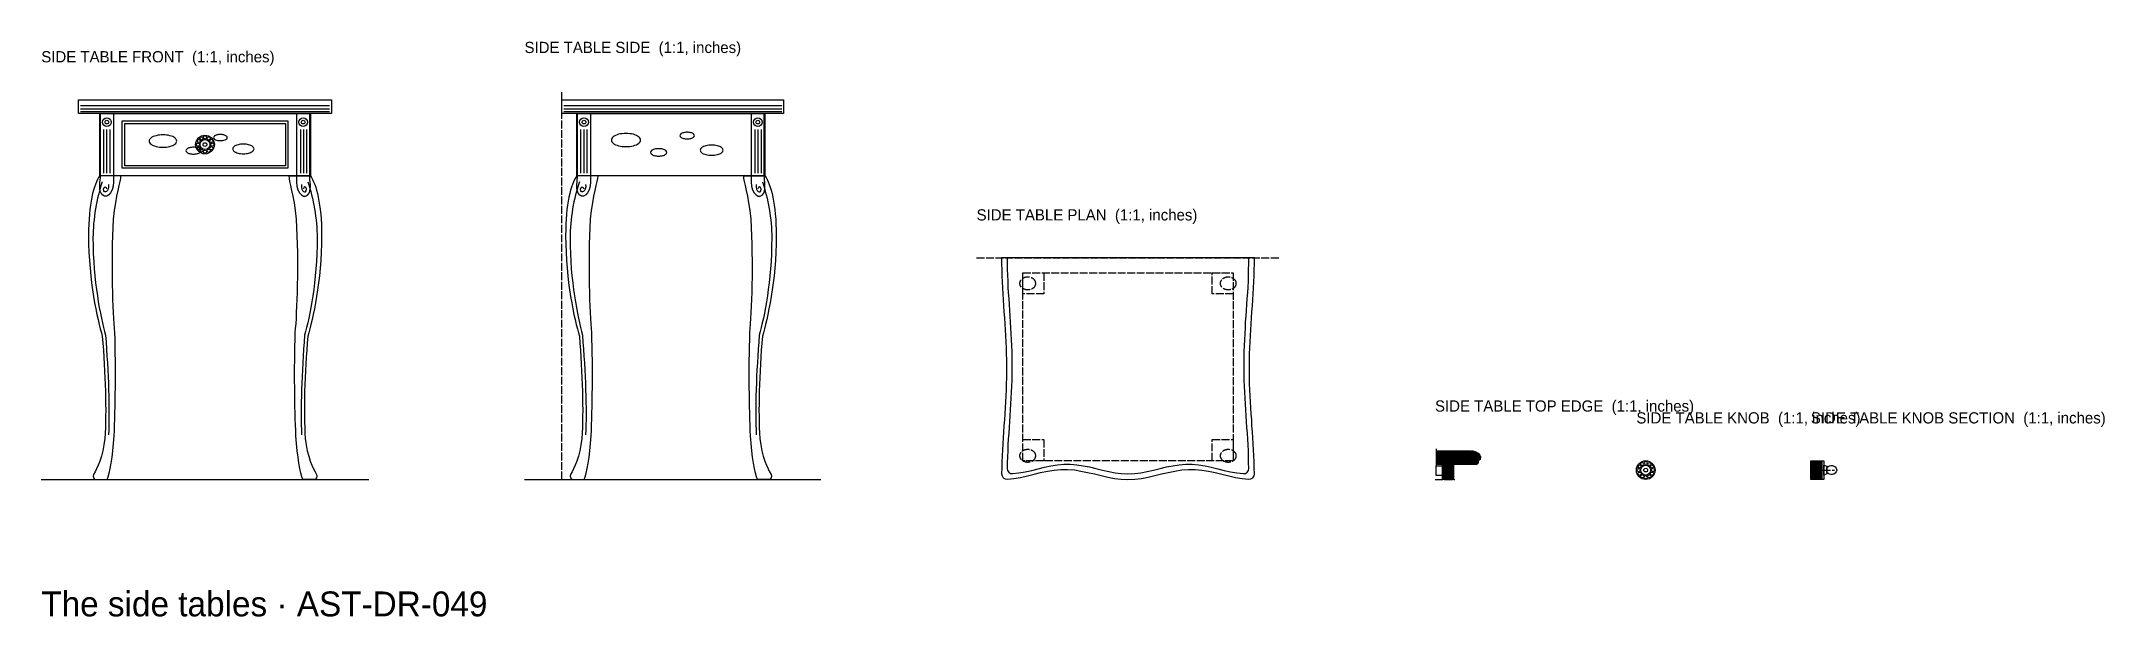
# Model space of a CAD drawing. Header units: inches. Extents: x 0 to 130, y -9 to 28.
import ezdxf

# ---------------------------------------------------------------- set-up
doc = ezdxf.new("R2010")
doc.units = ezdxf.units.IN
doc.header["$MEASUREMENT"] = 0
doc.linetypes.add('DASHED', pattern=[0.6, 0.5, -0.1])
for name, color, linetype in [('Side table front', 7, 'Continuous'), ('Side table knob', 7, 'Continuous'), ('Side table knob section', 7, 'Continuous'), ('Side table knob section hatch', 8, 'Continuous'), ('Side table plan', 7, 'Continuous'), ('Side table side', 7, 'Continuous'), ('Side table top edge', 7, 'Continuous'), ('Side table top edge hatch', 8, 'Continuous')]:
    doc.layers.add(name, color=color, linetype=linetype)

msp = doc.modelspace()

# ---------------------------------------------------------------- hatches: boundary and pattern name
at = {"layer": 'Side table knob section hatch'}
h = msp.add_hatch(dxfattribs=at)
h.set_pattern_fill('ANSI31', scale=0.1574803)
h.paths.add_polyline_path([(111.87, 1.18), (112.57, 1.18), (112.57, 0), (111.87, 0), (111.87, 1.18)])
at = {"layer": 'Side table top edge hatch'}
h = msp.add_hatch(dxfattribs=at)
h.set_pattern_fill('ANSI31', scale=0.1574803)
h.paths.add_polyline_path([(88.19, 1.81), (90.39, 1.81), (90.55, 1.8), (90.7, 1.75), (90.84, 1.66), (90.94, 1.54), (90.99, 1.45), (91, 1.36), (90.97, 1.29), (90.91, 1.22), (90.83, 1.18), (90.83, 1.06), (90.81, 1.01), (90.77, 0.97), (90.71, 0.95), (90.63, 0.94), (88.19, 0.94)])
h = msp.add_hatch(dxfattribs=at)
h.set_pattern_fill('ANSI31', scale=0.1574803)
h.paths.add_polyline_path([(88.58, 0.94), (89.29, 0.94), (89.29, 0), (88.58, 0), (88.58, 0.94)])

# ---------------------------------------------------------------- linework, layer by layer
at = {"layer": 'Side table front'}
for p, q in [((2.48, 23.66), (18.23, 23.66)), ((2.48, 23.43), (18.23, 23.43)), ((2.48, 23.27), (18.23, 23.27)), ((3.94, 22.13), (3.94, 19.37)), ((4.13, 22.13), (4.13, 19.37)), ((4.33, 22.13), (4.33, 19.37)), ((16.38, 22.13), (16.38, 19.37)), ((16.57, 22.13), (16.57, 19.37)), ((16.77, 22.13), (16.77, 19.37)), ((0, 0), (20.71, 0))]:
    msp.add_line(p, q, dxfattribs=at)
for points in [[(2.36, 24.02), (18.35, 24.02), (18.35, 23.15), (2.36, 23.15), (2.36, 24.02)], [(3.7, 23.15), (17.01, 23.15), (17.01, 19.21), (3.7, 19.21), (3.7, 23.15)], [(3.74, 23.15), (4.57, 23.15), (4.57, 18.82)], [(3.74, 19.21), (3.74, 23.15)], [(5.12, 22.68), (15.59, 22.68), (15.59, 19.69), (5.12, 19.69), (5.12, 22.68)], [(5.28, 22.52), (15.43, 22.52), (15.43, 19.84), (5.28, 19.84), (5.28, 22.52)], [(16.97, 23.15), (16.14, 23.15), (16.14, 18.82)], [(16.97, 19.21), (16.97, 23.15)], [(5.04, 19.21), (3.7, 19.21)], [(15.67, 19.21), (17.01, 19.21)], [(3.46, 0), (4.17, 0)], [(17.24, 0), (16.54, 0)]]:
    msp.add_lwpolyline(points, dxfattribs=at)
for centre, radius in [((4.15, 22.6), 0.276), ((4.15, 22.6), 0.118), ((16.56, 22.6), 0.276), ((16.56, 22.6), 0.118), ((10.35, 21.18), 0.591), ((9.9, 21.18), 0.102), ((9.96, 21.41), 0.102), ((9.96, 20.95), 0.102), ((10.13, 21.57), 0.102), ((10.13, 20.79), 0.102), ((10.35, 21.18), 0.315), ((10.35, 21.18), 0.118), ((10.35, 21.63), 0.102), ((10.58, 21.57), 0.102), ((10.58, 20.79), 0.102), ((10.75, 21.41), 0.102), ((10.75, 20.95), 0.102), ((10.81, 21.18), 0.102), ((10.35, 20.73), 0.102)]:
    msp.add_circle(centre, radius, dxfattribs=at)
for points, knots in [([(8.56, 21.4), (8.56, 21.33), (8.52, 21.27), (8.45, 21.21), (8.37, 21.15), (8.26, 21.1), (8.13, 21.06), (7.99, 21.03), (7.84, 21.01), (7.69, 21.01), (7.54, 21.01), (7.39, 21.03), (7.26, 21.06), (7.12, 21.1), (7.01, 21.15), (6.94, 21.21), (6.86, 21.27), (6.82, 21.33), (6.82, 21.4), (6.82, 21.47), (6.86, 21.54), (6.94, 21.6), (7.01, 21.66), (7.12, 21.71), (7.26, 21.74), (7.39, 21.78), (7.54, 21.79), (7.69, 21.79), (7.84, 21.79), (7.99, 21.78), (8.13, 21.74), (8.26, 21.71), (8.37, 21.66), (8.45, 21.6), (8.52, 21.54), (8.56, 21.47), (8.56, 21.4)], [0, 0, 0, 0, 1, 1, 1, 2, 2, 2, 3, 3, 3, 4, 4, 4, 5, 5, 5, 6, 6, 6, 7, 7, 7, 8, 8, 8, 9, 9, 9, 10, 10, 10, 11, 11, 11, 12, 12, 12, 12]), ([(10.11, 20.8), (10.11, 20.76), (10.09, 20.72), (10.05, 20.69), (10, 20.65), (9.94, 20.63), (9.87, 20.61), (9.8, 20.59), (9.71, 20.58), (9.63, 20.58), (9.54, 20.58), (9.46, 20.59), (9.39, 20.61), (9.31, 20.63), (9.25, 20.65), (9.21, 20.69), (9.17, 20.72), (9.14, 20.76), (9.14, 20.8), (9.14, 20.83), (9.17, 20.87), (9.21, 20.9), (9.25, 20.94), (9.31, 20.97), (9.39, 20.98), (9.46, 21), (9.54, 21.01), (9.63, 21.01), (9.71, 21.01), (9.8, 21), (9.87, 20.98), (9.94, 20.97), (10, 20.94), (10.05, 20.9), (10.09, 20.87), (10.11, 20.83), (10.11, 20.8)], [0, 0, 0, 0, 1, 1, 1, 2, 2, 2, 3, 3, 3, 4, 4, 4, 5, 5, 5, 6, 6, 6, 7, 7, 7, 8, 8, 8, 9, 9, 9, 10, 10, 10, 11, 11, 11, 12, 12, 12, 12]), ([(11.76, 21.62), (11.76, 21.59), (11.74, 21.55), (11.7, 21.52), (11.66, 21.49), (11.61, 21.47), (11.54, 21.45), (11.47, 21.44), (11.4, 21.43), (11.32, 21.43), (11.25, 21.43), (11.17, 21.44), (11.1, 21.45), (11.04, 21.47), (10.98, 21.49), (10.95, 21.52), (10.91, 21.55), (10.89, 21.59), (10.89, 21.62), (10.89, 21.66), (10.91, 21.69), (10.95, 21.72), (10.98, 21.75), (11.04, 21.77), (11.1, 21.79), (11.17, 21.81), (11.25, 21.82), (11.32, 21.82), (11.4, 21.82), (11.47, 21.81), (11.54, 21.79), (11.61, 21.77), (11.66, 21.75), (11.7, 21.72), (11.74, 21.69), (11.76, 21.66), (11.76, 21.62)], [0, 0, 0, 0, 1, 1, 1, 2, 2, 2, 3, 3, 3, 4, 4, 4, 5, 5, 5, 6, 6, 6, 7, 7, 7, 8, 8, 8, 9, 9, 9, 10, 10, 10, 11, 11, 11, 12, 12, 12, 12]), ([(13.45, 20.91), (13.45, 20.85), (13.42, 20.8), (13.36, 20.75), (13.3, 20.71), (13.22, 20.67), (13.11, 20.64), (13.01, 20.61), (12.89, 20.6), (12.78, 20.6), (12.66, 20.6), (12.54, 20.61), (12.44, 20.64), (12.33, 20.67), (12.25, 20.71), (12.19, 20.75), (12.13, 20.8), (12.1, 20.85), (12.1, 20.91), (12.1, 20.96), (12.13, 21.01), (12.19, 21.06), (12.25, 21.1), (12.33, 21.14), (12.44, 21.17), (12.54, 21.2), (12.66, 21.21), (12.78, 21.21), (12.89, 21.21), (13.01, 21.2), (13.11, 21.17), (13.22, 21.14), (13.3, 21.1), (13.36, 21.06), (13.42, 21.01), (13.45, 20.96), (13.45, 20.91)], [0, 0, 0, 0, 1, 1, 1, 2, 2, 2, 3, 3, 3, 4, 4, 4, 5, 5, 5, 6, 6, 6, 7, 7, 7, 8, 8, 8, 9, 9, 9, 10, 10, 10, 11, 11, 11, 12, 12, 12, 12]), ([(3.7, 19.21), (3.31, 18.66), (2.99, 17.4), (2.99, 15.43), (2.99, 12.52), (3.54, 10.16), (3.86, 9.06)], [0, 0, 0, 0, 1, 1, 1, 2, 2, 2, 2]), ([(3.86, 18.82), (3.5, 17.8), (3.27, 16.46), (3.27, 15.28), (3.27, 12.52), (3.74, 10.31), (4.06, 9.13)], [0, 0, 0, 0, 1, 1, 1, 2, 2, 2, 2]), ([(4.57, 18.82), (4.57, 18.03), (4.02, 17.64), (3.78, 18.11), (3.62, 18.43), (3.74, 18.9), (3.74, 19.21)], [0, 0, 0, 0, 1, 1, 1, 2, 2, 2, 2]), ([(4.25, 18.66), (4.33, 18.19), (3.94, 18.03), (3.94, 18.35), (3.94, 18.54), (4.13, 18.54), (4.13, 18.39)], [0, 0, 0, 0, 1, 1, 1, 2, 2, 2, 2]), ([(16.14, 18.82), (16.14, 18.03), (16.69, 17.64), (16.93, 18.11), (17.09, 18.43), (16.97, 18.9), (16.97, 19.21)], [0, 0, 0, 0, 1, 1, 1, 2, 2, 2, 2]), ([(16.46, 18.66), (16.38, 18.19), (16.77, 18.03), (16.77, 18.35), (16.77, 18.54), (16.57, 18.54), (16.57, 18.39)], [0, 0, 0, 0, 1, 1, 1, 2, 2, 2, 2]), ([(16.85, 18.82), (17.2, 17.8), (17.44, 16.46), (17.44, 15.28), (17.44, 12.52), (16.97, 10.31), (16.65, 9.13)], [0, 0, 0, 0, 1, 1, 1, 2, 2, 2, 2]), ([(17.01, 19.21), (17.4, 18.66), (17.72, 17.4), (17.72, 15.43), (17.72, 12.52), (17.17, 10.16), (16.85, 9.06)], [0, 0, 0, 0, 1, 1, 1, 2, 2, 2, 2])]:
    msp.add_open_spline(points, degree=3, knots=knots, dxfattribs=at)
for points in [[(4.57, 16.46), (4.72, 18.03), (5.04, 18.82), (5.04, 19.21)], [(16.14, 16.46), (15.98, 18.03), (15.67, 18.82), (15.67, 19.21)], [(4.65, 9.29), (4.53, 10.55), (4.41, 13.7), (4.57, 16.46)], [(16.06, 9.29), (16.18, 10.55), (16.3, 13.7), (16.14, 16.46)], [(4.06, 9.13), (4.25, 6.77), (4.33, 4.41), (4.25, 2.83)], [(4.61, 2.76), (4.69, 4.57), (4.72, 6.93), (4.65, 9.29)], [(16.1, 2.76), (16.02, 4.57), (15.98, 6.93), (16.06, 9.29)], [(16.65, 9.13), (16.46, 6.77), (16.38, 4.41), (16.46, 2.83)], [(3.86, 9.06), (4.06, 6.69), (4.13, 4.33), (4.02, 2.6)], [(16.85, 9.06), (16.65, 6.69), (16.57, 4.33), (16.69, 2.6)], [(4.17, 0), (4.33, 0.39), (4.53, 1.42), (4.61, 2.76)], [(16.54, 0), (16.38, 0.39), (16.18, 1.42), (16.1, 2.76)], [(4.02, 2.6), (3.9, 1.42), (3.54, 0.71), (3.31, 0.31)], [(16.69, 2.6), (16.81, 1.42), (17.17, 0.71), (17.4, 0.31)], [(3.31, 0.31), (3.23, 0.16), (3.31, 0), (3.46, 0)], [(17.4, 0.31), (17.48, 0.16), (17.4, 0), (17.24, 0)]]:
    msp.add_open_spline(points, degree=3, dxfattribs=at)
at = {"layer": 'Side table knob'}
for centre, radius in [((101.43, 0.59), 0.591), ((100.98, 0.59), 0.102), ((101.04, 0.82), 0.102), ((101.04, 0.36), 0.102), ((101.21, 0.98), 0.102), ((101.21, 0.2), 0.102), ((101.43, 0.59), 0.315), ((101.43, 0.59), 0.118), ((101.43, 1.04), 0.102), ((101.43, 0.14), 0.102), ((101.66, 0.98), 0.102), ((101.66, 0.2), 0.102), ((101.82, 0.82), 0.102), ((101.82, 0.36), 0.102), ((101.89, 0.59), 0.102)]:
    msp.add_circle(centre, radius, dxfattribs=at)
at = {"layer": 'Side table knob section', "linetype": 'DASHED'}
msp.add_line((112.02, 0.59), (113.36, 0.59), dxfattribs=at)
at = {"layer": 'Side table knob section'}
for points in [[(111.87, 1.18), (112.57, 1.18), (112.57, 0), (111.87, 0), (111.87, 1.18)], [(112.57, 1.18), (112.69, 1.18), (112.69, 0), (112.57, 0), (112.57, 1.18)], [(112.69, 0.91), (112.89, 0.83), (112.89, 0.35), (112.69, 0.28), (112.69, 0.91)], [(112.89, 0.43), (112.89, 0.75)]]:
    msp.add_lwpolyline(points, dxfattribs=at)
for points in [[(112.89, 0.75), (113.05, 0.94), (113.44, 0.94), (113.52, 0.59)], [(113.52, 0.59), (113.44, 0.24), (113.05, 0.24), (112.89, 0.43)]]:
    msp.add_open_spline(points, degree=3, dxfattribs=at)
at = {"layer": 'Side table plan', "linetype": 'DASHED'}
msp.add_line((59.13, 14.02), (78.27, 14.02), dxfattribs=at)
at = {"layer": 'Side table plan'}
for points in [[(60.71, 14.02), (60.71, 13.64), (60.72, 13.26), (60.73, 12.88), (60.74, 12.5), (60.76, 12.12), (60.78, 11.74), (60.81, 11.36), (60.83, 10.98), (60.86, 10.6), (60.89, 10.22), (60.91, 9.84), (60.94, 9.46), (60.96, 9.08), (60.98, 8.7), (61, 8.32), (61.01, 7.94), (61.02, 7.56), (61.02, 7.19), (61.02, 6.81), (61.02, 6.43), (61.01, 6.05), (61, 5.67), (60.98, 5.29), (60.96, 4.91), (60.94, 4.53), (60.91, 4.15), (60.89, 3.77), (60.86, 3.39), (60.83, 3.01), (60.81, 2.63), (60.78, 2.25), (60.76, 1.87), (60.74, 1.49), (60.73, 1.11), (60.72, 0.73), (60.71, 0.35), (60.74, 0.22), (60.81, 0.1), (60.93, 0.03), (61.06, 0.01), (61.49, 0.06), (61.91, 0.13), (62.34, 0.22), (62.76, 0.33), (63.18, 0.43), (63.61, 0.52), (64.03, 0.59), (64.46, 0.62), (64.88, 0.63), (65.31, 0.6), (65.73, 0.53), (66.15, 0.45), (66.58, 0.35), (67, 0.24), (67.43, 0.14), (67.85, 0.07), (68.28, 0.02), (68.7, 0), (69.13, 0.02), (69.55, 0.07), (69.97, 0.14), (70.4, 0.24), (70.82, 0.35), (71.25, 0.45), (71.67, 0.53), (72.1, 0.6), (72.52, 0.63), (72.94, 0.62), (73.37, 0.59), (73.79, 0.52), (74.22, 0.43), (74.64, 0.33), (75.07, 0.22), (75.49, 0.13), (75.91, 0.06), (76.34, 0.01), (76.47, 0.03), (76.59, 0.1), (76.67, 0.22), (76.69, 0.35), (76.68, 0.73), (76.67, 1.11), (76.66, 1.49), (76.64, 1.87), (76.62, 2.25), (76.6, 2.63), (76.57, 3.01), (76.54, 3.39), (76.52, 3.77), (76.49, 4.15), (76.47, 4.53), (76.44, 4.91), (76.42, 5.29), (76.41, 5.67), (76.39, 6.05), (76.38, 6.43), (76.38, 6.81), (76.38, 7.19), (76.38, 7.56), (76.39, 7.94), (76.4, 8.32), (76.42, 8.7), (76.44, 9.08), (76.46, 9.46), (76.49, 9.84), (76.51, 10.22), (76.54, 10.6), (76.57, 10.98), (76.59, 11.36), (76.62, 11.74), (76.64, 12.12), (76.66, 12.5), (76.67, 12.88), (76.68, 13.26), (76.69, 13.64), (76.69, 14.02), (60.71, 14.02)], [(61.06, 14.02), (61.07, 13.65), (61.07, 13.28), (61.08, 12.91), (61.1, 12.54), (61.11, 12.17), (61.13, 11.8), (61.16, 11.43), (61.18, 11.06), (61.21, 10.69), (61.23, 10.32), (61.26, 9.95), (61.28, 9.58), (61.3, 9.21), (61.32, 8.84), (61.34, 8.47), (61.35, 8.1), (61.36, 7.73), (61.36, 7.36), (61.36, 6.99), (61.36, 6.62), (61.35, 6.25), (61.34, 5.88), (61.32, 5.51), (61.3, 5.14), (61.28, 4.77), (61.26, 4.4), (61.23, 4.03), (61.21, 3.66), (61.18, 3.29), (61.16, 2.92), (61.13, 2.55), (61.11, 2.18), (61.1, 1.81), (61.08, 1.44), (61.07, 1.07), (61.06, 0.7), (61.09, 0.57), (61.16, 0.46), (61.27, 0.38), (61.4, 0.37), (61.81, 0.41), (62.21, 0.48), (62.62, 0.57), (63.02, 0.67), (63.43, 0.77), (63.83, 0.86), (64.24, 0.93), (64.65, 0.96), (65.05, 0.97), (65.46, 0.93), (65.86, 0.87), (66.27, 0.79), (66.67, 0.69), (67.08, 0.59), (67.48, 0.5), (67.89, 0.42), (68.3, 0.37), (68.7, 0.35), (69.11, 0.37), (69.51, 0.42), (69.92, 0.5), (70.32, 0.59), (70.73, 0.69), (71.13, 0.79), (71.54, 0.87), (71.94, 0.93), (72.35, 0.97), (72.76, 0.96), (73.16, 0.93), (73.57, 0.86), (73.97, 0.77), (74.38, 0.67), (74.78, 0.57), (75.19, 0.48), (75.59, 0.41), (76, 0.37), (76.13, 0.38), (76.24, 0.46), (76.31, 0.57), (76.34, 0.7), (76.33, 1.07), (76.32, 1.44), (76.31, 1.81), (76.29, 2.18), (76.27, 2.55), (76.25, 2.92), (76.22, 3.29), (76.2, 3.66), (76.17, 4.03), (76.15, 4.4), (76.12, 4.77), (76.1, 5.14), (76.08, 5.51), (76.06, 5.88), (76.05, 6.25), (76.04, 6.62), (76.04, 6.99), (76.04, 7.36), (76.04, 7.73), (76.05, 8.1), (76.06, 8.47), (76.08, 8.84), (76.1, 9.21), (76.12, 9.58), (76.14, 9.95), (76.17, 10.32), (76.19, 10.69), (76.22, 11.06), (76.24, 11.43), (76.27, 11.8), (76.29, 12.17), (76.31, 12.54), (76.32, 12.91), (76.33, 13.28), (76.34, 13.65), (76.34, 14.02)]]:
    msp.add_lwpolyline(points, dxfattribs=at)
at = {"layer": 'Side table plan', "linetype": 'DASHED'}
for points in [[(62.05, 13.07), (75.35, 13.07), (75.35, 1.18), (62.05, 1.18), (62.05, 13.07)], [(62.05, 13.07), (63.39, 13.07), (63.39, 11.73), (62.05, 11.73), (62.05, 13.07)], [(74.02, 13.07), (75.35, 13.07), (75.35, 11.73), (74.02, 11.73), (74.02, 13.07)], [(62.05, 2.52), (63.39, 2.52), (63.39, 1.18), (62.05, 1.18), (62.05, 2.52)], [(74.02, 2.52), (75.35, 2.52), (75.35, 1.18), (74.02, 1.18), (74.02, 2.52)]]:
    msp.add_lwpolyline(points, dxfattribs=at)
for points in [[(62.87, 12.4), (62.87, 12.33), (62.85, 12.26), (62.81, 12.2), (62.76, 12.14), (62.7, 12.1), (62.62, 12.06), (62.54, 12.03), (62.45, 12.01), (62.36, 12.01), (62.27, 12.01), (62.18, 12.03), (62.11, 12.06), (62.03, 12.1), (61.96, 12.14), (61.92, 12.2), (61.87, 12.26), (61.85, 12.33), (61.85, 12.4), (61.85, 12.47), (61.87, 12.54), (61.92, 12.6), (61.96, 12.66), (62.03, 12.71), (62.11, 12.74), (62.18, 12.78), (62.27, 12.8), (62.36, 12.8), (62.45, 12.8), (62.54, 12.78), (62.62, 12.74), (62.7, 12.71), (62.76, 12.66), (62.81, 12.6), (62.85, 12.54), (62.87, 12.47), (62.87, 12.4)], [(75.55, 12.4), (75.55, 12.33), (75.53, 12.26), (75.48, 12.2), (75.44, 12.14), (75.37, 12.1), (75.3, 12.06), (75.22, 12.03), (75.13, 12.01), (75.04, 12.01), (74.95, 12.01), (74.86, 12.03), (74.78, 12.06), (74.71, 12.1), (74.64, 12.14), (74.6, 12.2), (74.55, 12.26), (74.53, 12.33), (74.53, 12.4), (74.53, 12.47), (74.55, 12.54), (74.6, 12.6), (74.64, 12.66), (74.71, 12.71), (74.78, 12.74), (74.86, 12.78), (74.95, 12.8), (75.04, 12.8), (75.13, 12.8), (75.22, 12.78), (75.3, 12.74), (75.37, 12.71), (75.44, 12.66), (75.48, 12.6), (75.53, 12.54), (75.55, 12.47), (75.55, 12.4)], [(62.87, 1.5), (62.87, 1.43), (62.85, 1.36), (62.81, 1.3), (62.76, 1.24), (62.7, 1.19), (62.62, 1.16), (62.54, 1.12), (62.45, 1.1), (62.36, 1.1), (62.27, 1.1), (62.18, 1.12), (62.11, 1.16), (62.03, 1.19), (61.96, 1.24), (61.92, 1.3), (61.87, 1.36), (61.85, 1.43), (61.85, 1.5), (61.85, 1.57), (61.87, 1.63), (61.92, 1.69), (61.96, 1.75), (62.03, 1.8), (62.11, 1.84), (62.18, 1.87), (62.27, 1.89), (62.36, 1.89), (62.45, 1.89), (62.54, 1.87), (62.62, 1.84), (62.7, 1.8), (62.76, 1.75), (62.81, 1.69), (62.85, 1.63), (62.87, 1.57), (62.87, 1.5)], [(75.55, 1.5), (75.55, 1.43), (75.53, 1.36), (75.48, 1.3), (75.44, 1.24), (75.37, 1.19), (75.3, 1.16), (75.22, 1.12), (75.13, 1.1), (75.04, 1.1), (74.95, 1.1), (74.86, 1.12), (74.78, 1.16), (74.71, 1.19), (74.64, 1.24), (74.6, 1.3), (74.55, 1.36), (74.53, 1.43), (74.53, 1.5), (74.53, 1.57), (74.55, 1.63), (74.6, 1.69), (74.64, 1.75), (74.71, 1.8), (74.78, 1.84), (74.86, 1.87), (74.95, 1.89), (75.04, 1.89), (75.13, 1.89), (75.22, 1.87), (75.3, 1.84), (75.37, 1.8), (75.44, 1.75), (75.48, 1.69), (75.53, 1.63), (75.55, 1.57), (75.55, 1.5)]]:
    msp.add_open_spline(points, degree=3, knots=[0, 0, 0, 0, 1, 1, 1, 2, 2, 2, 3, 3, 3, 4, 4, 4, 5, 5, 5, 6, 6, 6, 7, 7, 7, 8, 8, 8, 9, 9, 9, 10, 10, 10, 11, 11, 11, 12, 12, 12, 12], dxfattribs=at)
at = {"layer": 'Side table side', "linetype": 'DASHED'}
msp.add_line((32.91, 0), (32.91, 24.61), dxfattribs=at)
at = {"layer": 'Side table side'}
for p, q in [((33.03, 23.66), (46.81, 23.66)), ((33.03, 23.43), (46.81, 23.43)), ((33.03, 23.27), (46.81, 23.27)), ((34.09, 22.13), (34.09, 19.37)), ((34.29, 22.13), (34.29, 19.37)), ((34.49, 22.13), (34.49, 19.37)), ((45.12, 22.13), (45.12, 19.37)), ((45.31, 22.13), (45.31, 19.37)), ((45.51, 22.13), (45.51, 19.37)), ((30.55, 0), (49.29, 0))]:
    msp.add_line(p, q, dxfattribs=at)
for points in [[(32.91, 24.02), (46.93, 24.02), (46.93, 23.15), (32.91, 23.15), (32.91, 24.02)], [(33.86, 23.15), (45.75, 23.15), (45.75, 19.21), (33.86, 19.21), (33.86, 23.15)], [(33.9, 23.15), (34.72, 23.15), (34.72, 18.82)], [(33.9, 19.21), (33.9, 23.15)], [(45.71, 23.15), (44.88, 23.15), (44.88, 18.82)], [(45.71, 19.21), (45.71, 23.15)], [(35.2, 19.21), (33.86, 19.21)], [(44.41, 19.21), (45.75, 19.21)], [(33.62, 0), (34.33, 0)], [(45.98, 0), (45.28, 0)]]:
    msp.add_lwpolyline(points, dxfattribs=at)
for centre, radius in [((34.31, 22.6), 0.276), ((34.31, 22.6), 0.118), ((45.3, 22.6), 0.276), ((45.3, 22.6), 0.118)]:
    msp.add_circle(centre, radius, dxfattribs=at)
for points, knots in [([(37.89, 21.46), (37.89, 21.39), (37.85, 21.32), (37.77, 21.26), (37.69, 21.19), (37.57, 21.14), (37.43, 21.1), (37.29, 21.07), (37.13, 21.05), (36.97, 21.05), (36.8, 21.05), (36.64, 21.07), (36.5, 21.1), (36.36, 21.14), (36.24, 21.19), (36.16, 21.26), (36.08, 21.32), (36.04, 21.39), (36.04, 21.46), (36.04, 21.54), (36.08, 21.61), (36.16, 21.67), (36.24, 21.74), (36.36, 21.79), (36.5, 21.83), (36.64, 21.86), (36.8, 21.88), (36.97, 21.88), (37.13, 21.88), (37.29, 21.86), (37.43, 21.83), (37.57, 21.79), (37.69, 21.74), (37.77, 21.67), (37.85, 21.61), (37.89, 21.54), (37.89, 21.46)], [0, 0, 0, 0, 1, 1, 1, 2, 2, 2, 3, 3, 3, 4, 4, 4, 5, 5, 5, 6, 6, 6, 7, 7, 7, 8, 8, 8, 9, 9, 9, 10, 10, 10, 11, 11, 11, 12, 12, 12, 12]), ([(39.55, 20.69), (39.55, 20.64), (39.52, 20.6), (39.48, 20.57), (39.43, 20.53), (39.37, 20.5), (39.29, 20.48), (39.21, 20.46), (39.12, 20.45), (39.03, 20.45), (38.94, 20.45), (38.85, 20.46), (38.77, 20.48), (38.69, 20.5), (38.63, 20.53), (38.58, 20.57), (38.54, 20.6), (38.51, 20.64), (38.51, 20.69), (38.51, 20.73), (38.54, 20.77), (38.58, 20.8), (38.63, 20.84), (38.69, 20.87), (38.77, 20.89), (38.85, 20.91), (38.94, 20.92), (39.03, 20.92), (39.12, 20.92), (39.21, 20.91), (39.29, 20.89), (39.37, 20.87), (39.43, 20.84), (39.48, 20.8), (39.52, 20.77), (39.55, 20.73), (39.55, 20.69)], [0, 0, 0, 0, 1, 1, 1, 2, 2, 2, 3, 3, 3, 4, 4, 4, 5, 5, 5, 6, 6, 6, 7, 7, 7, 8, 8, 8, 9, 9, 9, 10, 10, 10, 11, 11, 11, 12, 12, 12, 12]), ([(41.3, 21.75), (41.3, 21.71), (41.28, 21.68), (41.24, 21.64), (41.2, 21.61), (41.14, 21.59), (41.07, 21.57), (41, 21.55), (40.92, 21.54), (40.83, 21.54), (40.75, 21.54), (40.67, 21.55), (40.6, 21.57), (40.53, 21.59), (40.47, 21.61), (40.43, 21.64), (40.39, 21.68), (40.37, 21.71), (40.37, 21.75), (40.37, 21.78), (40.39, 21.82), (40.43, 21.85), (40.47, 21.88), (40.53, 21.91), (40.6, 21.93), (40.67, 21.95), (40.75, 21.96), (40.83, 21.96), (40.92, 21.96), (41, 21.95), (41.07, 21.93), (41.14, 21.91), (41.2, 21.88), (41.24, 21.85), (41.28, 21.82), (41.3, 21.78), (41.3, 21.75)], [0, 0, 0, 0, 1, 1, 1, 2, 2, 2, 3, 3, 3, 4, 4, 4, 5, 5, 5, 6, 6, 6, 7, 7, 7, 8, 8, 8, 9, 9, 9, 10, 10, 10, 11, 11, 11, 12, 12, 12, 12]), ([(43.1, 20.83), (43.1, 20.77), (43.07, 20.71), (43.01, 20.66), (42.94, 20.61), (42.85, 20.57), (42.74, 20.55), (42.63, 20.52), (42.51, 20.5), (42.38, 20.5), (42.26, 20.5), (42.13, 20.52), (42.02, 20.55), (41.91, 20.57), (41.82, 20.61), (41.76, 20.66), (41.69, 20.71), (41.66, 20.77), (41.66, 20.83), (41.66, 20.88), (41.69, 20.94), (41.76, 20.99), (41.82, 21.04), (41.91, 21.08), (42.02, 21.11), (42.13, 21.14), (42.26, 21.15), (42.38, 21.15), (42.51, 21.15), (42.63, 21.14), (42.74, 21.11), (42.85, 21.08), (42.94, 21.04), (43.01, 20.99), (43.07, 20.94), (43.1, 20.88), (43.1, 20.83)], [0, 0, 0, 0, 1, 1, 1, 2, 2, 2, 3, 3, 3, 4, 4, 4, 5, 5, 5, 6, 6, 6, 7, 7, 7, 8, 8, 8, 9, 9, 9, 10, 10, 10, 11, 11, 11, 12, 12, 12, 12]), ([(33.86, 19.21), (33.46, 18.66), (33.15, 17.4), (33.15, 15.43), (33.15, 12.52), (33.7, 10.16), (34.02, 9.06)], [0, 0, 0, 0, 1, 1, 1, 2, 2, 2, 2]), ([(34.02, 18.82), (33.66, 17.8), (33.43, 16.46), (33.43, 15.28), (33.43, 12.52), (33.9, 10.31), (34.21, 9.13)], [0, 0, 0, 0, 1, 1, 1, 2, 2, 2, 2]), ([(34.72, 18.82), (34.72, 18.03), (34.17, 17.64), (33.94, 18.11), (33.78, 18.43), (33.9, 18.9), (33.9, 19.21)], [0, 0, 0, 0, 1, 1, 1, 2, 2, 2, 2]), ([(34.41, 18.66), (34.49, 18.19), (34.09, 18.03), (34.09, 18.35), (34.09, 18.54), (34.29, 18.54), (34.29, 18.39)], [0, 0, 0, 0, 1, 1, 1, 2, 2, 2, 2]), ([(44.88, 18.82), (44.88, 18.03), (45.43, 17.64), (45.67, 18.11), (45.83, 18.43), (45.71, 18.9), (45.71, 19.21)], [0, 0, 0, 0, 1, 1, 1, 2, 2, 2, 2]), ([(45.2, 18.66), (45.12, 18.19), (45.51, 18.03), (45.51, 18.35), (45.51, 18.54), (45.31, 18.54), (45.31, 18.39)], [0, 0, 0, 0, 1, 1, 1, 2, 2, 2, 2]), ([(45.59, 18.82), (45.94, 17.8), (46.18, 16.46), (46.18, 15.28), (46.18, 12.52), (45.71, 10.31), (45.39, 9.13)], [0, 0, 0, 0, 1, 1, 1, 2, 2, 2, 2]), ([(45.75, 19.21), (46.14, 18.66), (46.46, 17.4), (46.46, 15.43), (46.46, 12.52), (45.91, 10.16), (45.59, 9.06)], [0, 0, 0, 0, 1, 1, 1, 2, 2, 2, 2])]:
    msp.add_open_spline(points, degree=3, knots=knots, dxfattribs=at)
for points in [[(34.72, 16.46), (34.88, 18.03), (35.2, 18.82), (35.2, 19.21)], [(44.88, 16.46), (44.72, 18.03), (44.41, 18.82), (44.41, 19.21)], [(34.8, 9.29), (34.69, 10.55), (34.57, 13.7), (34.72, 16.46)], [(44.8, 9.29), (44.92, 10.55), (45.04, 13.7), (44.88, 16.46)], [(34.21, 9.13), (34.41, 6.77), (34.49, 4.41), (34.41, 2.83)], [(34.76, 2.76), (34.84, 4.57), (34.88, 6.93), (34.8, 9.29)], [(44.84, 2.76), (44.76, 4.57), (44.72, 6.93), (44.8, 9.29)], [(45.39, 9.13), (45.2, 6.77), (45.12, 4.41), (45.2, 2.83)], [(34.02, 9.06), (34.21, 6.69), (34.29, 4.33), (34.17, 2.6)], [(45.59, 9.06), (45.39, 6.69), (45.31, 4.33), (45.43, 2.6)], [(34.33, 0), (34.49, 0.39), (34.69, 1.42), (34.76, 2.76)], [(45.28, 0), (45.12, 0.39), (44.92, 1.42), (44.84, 2.76)], [(34.17, 2.6), (34.06, 1.42), (33.7, 0.71), (33.46, 0.31)], [(45.43, 2.6), (45.55, 1.42), (45.91, 0.71), (46.14, 0.31)], [(33.46, 0.31), (33.39, 0.16), (33.46, 0), (33.62, 0)], [(46.14, 0.31), (46.22, 0.16), (46.14, 0), (45.98, 0)]]:
    msp.add_open_spline(points, degree=3, dxfattribs=at)
at = {"layer": 'Side table top edge'}
msp.add_line((89.27, 0.94), (89.27, 0), dxfattribs=at)
at = {"layer": 'Side table top edge', "linetype": 'DASHED'}
for points in [[(88.19, 1.93), (88.19, 0.83)], [(88.11, 0), (89.37, 0)]]:
    msp.add_lwpolyline(points, dxfattribs=at)
at = {"layer": 'Side table top edge'}
for points in [[(88.19, 1.81), (90.39, 1.81)], [(90.63, 0.94), (88.19, 0.94)], [(88.19, 0.87), (88.58, 0.87), (88.58, 0.24), (88.19, 0.24), (88.19, 0.87)], [(88.58, 0.94), (89.29, 0.94), (89.29, 0), (88.58, 0), (88.58, 0.94)], [(90.91, 1.22), (90.83, 1.18), (90.83, 1.06)]]:
    msp.add_lwpolyline(points, dxfattribs=at)
for points in [[(90.39, 1.81), (90.59, 1.81), (90.83, 1.73), (90.94, 1.54)], [(90.94, 1.54), (91.02, 1.42), (91.02, 1.3), (90.91, 1.22)], [(90.83, 1.06), (90.83, 0.98), (90.75, 0.94), (90.63, 0.94)]]:
    msp.add_open_spline(points, degree=3, dxfattribs=at)

# ---------------------------------------------------------------- texts
at = {"layer": 'LABELS'}
for s, height, p in [('SIDE TABLE SIDE  (1:1, inches)', 0.7087, (30.55, 26.97)), ('SIDE TABLE FRONT  (1:1, inches)', 0.7087, (0, 26.38)), ('SIDE TABLE PLAN  (1:1, inches)', 0.7087, (59.13, 16.38)), ('SIDE TABLE TOP EDGE  (1:1, inches)', 0.7087, (88.11, 4.29)), ('SIDE TABLE KNOB  (1:1, inches)', 0.7087, (100.84, 3.54)), ('SIDE TABLE KNOB SECTION  (1:1, inches)', 0.7087, (111.87, 3.54)), ('The side tables · AST-DR-049', 1.5748, (0, -8.66))]:
    msp.add_text(s, height=height, dxfattribs=at).set_placement(p)

doc.saveas('drawing.dxf')
